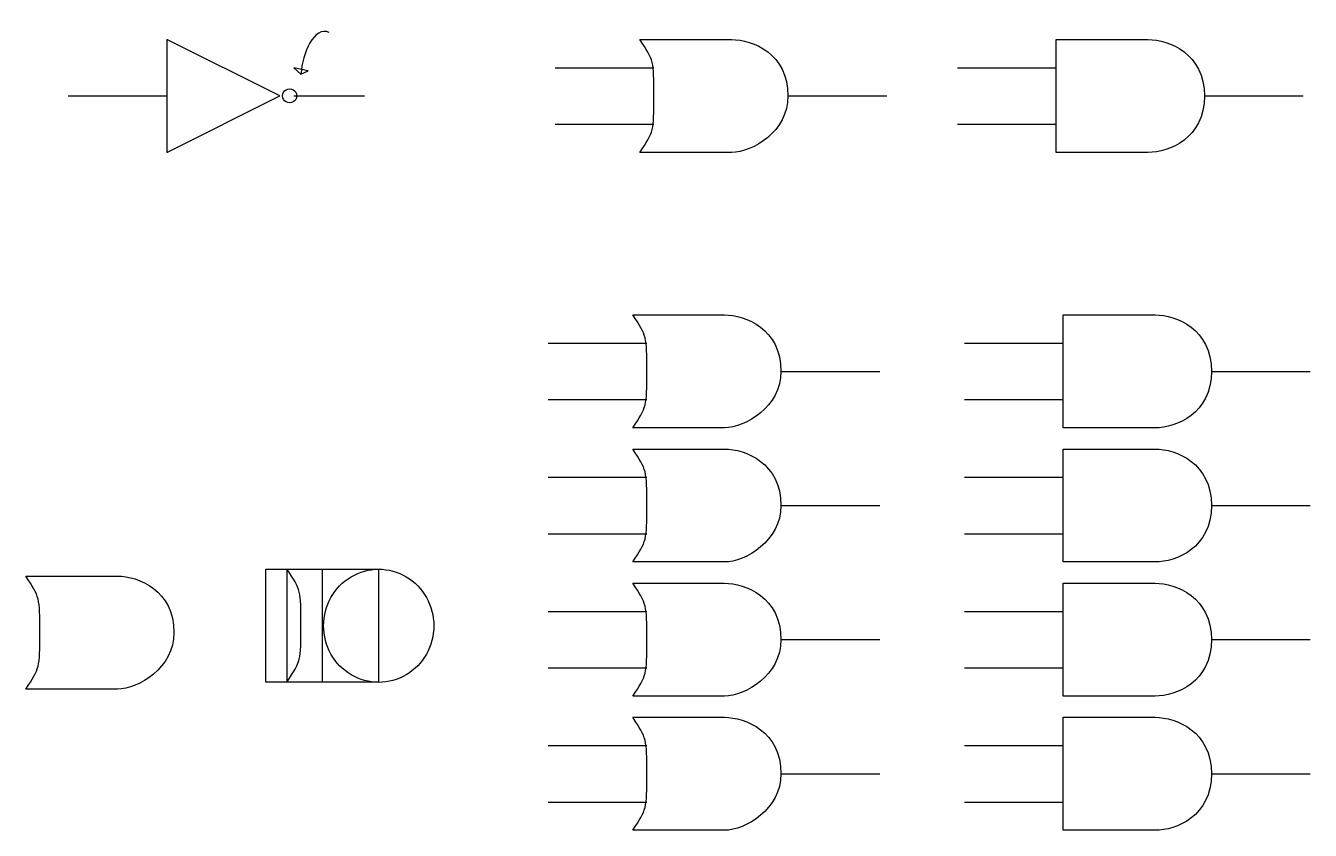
# Model space of a CAD drawing. Extents: x 1.4 to 52.4, y 6.7 to 38.6.
import ezdxf

# ---------------------------------------------------------------- set-up
doc = ezdxf.new("R2010")
doc.units = 0
doc.layers.add('Gates', color=7, linetype='CONTINUOUS')
doc.layers.add('Templates', color=7, linetype='CONTINUOUS')

msp = doc.modelspace()

# ---------------------------------------------------------------- linework, layer by layer
at = {"layer": 'Gates', "color": 7}
for points in [[(7.000433, 33.602082), (11.480711, 35.842221), (7.000433, 38.08236)], [(25.761593, 38.08236)], [(25.481576, 27.161684)], [(25.481576, 21.841355)], [(1.400087, 16.801039)], [(25.481576, 16.521026)], [(25.481576, 11.200695)]]:
    msp.add_lwpolyline(points, close=True, dxfattribs=at)
for points in [[(25.761593, 38.08236), (29.401821, 38.08236)], [(42.282621, 38.082361), (45.922845, 38.082361)], [(45.922845, 33.602076), (42.282621, 33.602076), (42.282621, 38.082361)], [(22.401385, 36.96229), (26.321628, 36.96229)], [(38.362377, 36.962292), (42.282621, 36.962292)], [(3.080191, 35.842221), (7.000433, 35.842221)], [(12.040746, 35.842221), (14.840919, 35.842221)], [(31.641961, 35.842221), (35.562202, 35.842221)], [(48.162985, 35.842221), (52.083227, 35.842221)], [(22.401385, 34.722151), (26.321628, 34.722151)], [(38.362377, 34.722152), (42.282621, 34.722152)], [(29.401821, 33.602083), (25.761593, 33.602083)], [(25.481576, 27.161684), (29.121804, 27.161684)], [(42.562638, 27.161683), (46.202862, 27.161683)], [(46.202862, 22.681398), (42.562638, 22.681398), (42.562638, 27.161683)], [(22.121368, 26.041615), (26.041611, 26.041615)], [(38.642394, 26.041615), (42.562638, 26.041615)], [(31.361943, 24.921545), (35.282185, 24.921545)], [(48.443002, 24.921543), (52.363243, 24.921543)], [(22.121368, 23.801476), (26.041611, 23.801476)], [(38.642394, 23.801475), (42.562638, 23.801475)], [(29.121804, 22.681407), (25.481576, 22.681407)], [(25.481576, 21.841355), (29.121804, 21.841355)], [(42.562637, 21.841354), (46.202862, 21.841354)], [(46.202862, 17.36107), (42.562637, 17.36107), (42.562637, 21.841354)], [(22.121368, 20.721285), (26.041611, 20.721285)], [(38.642393, 20.721286), (42.562637, 20.721286)], [(31.361943, 19.601216), (35.282185, 19.601216)], [(48.443002, 19.601215), (52.363243, 19.601215)], [(22.121368, 18.481146), (26.041611, 18.481146)], [(38.642393, 18.481146), (42.562637, 18.481146)], [(29.121804, 17.361078), (25.481576, 17.361078)], [(1.400087, 16.801039), (5.040312, 16.801039)], [(25.481576, 16.521026), (29.121804, 16.521026)], [(42.562637, 16.521025), (46.202862, 16.521025)], [(46.202862, 12.04074), (42.562637, 12.04074), (42.562637, 16.521025)], [(22.121368, 15.400957), (26.041611, 15.400957)], [(38.642393, 15.400956), (42.562637, 15.400956)], [(31.361943, 14.280888), (35.282185, 14.280888)], [(48.443002, 14.280885), (52.363243, 14.280885)], [(22.121368, 13.160818), (26.041611, 13.160818)], [(38.642393, 13.160816), (42.562637, 13.160816)], [(5.040312, 12.320762), (1.400087, 12.320762)], [(29.121804, 12.040749), (25.481576, 12.040749)], [(25.481576, 11.200695), (29.121804, 11.200695)], [(42.562637, 11.200694), (46.202862, 11.200694)], [(46.202862, 6.720409), (42.562637, 6.720409), (42.562637, 11.200694)], [(22.121368, 10.080625), (26.041611, 10.080625)], [(38.642393, 10.080626), (42.562637, 10.080626)], [(31.361943, 8.960556), (35.282185, 8.960556)], [(48.443002, 8.960554), (52.363243, 8.960554)], [(22.121368, 7.840486), (26.041611, 7.840486)], [(38.642393, 7.840486), (42.562637, 7.840486)], [(29.121804, 6.720418), (25.481576, 6.720418)]]:
    msp.add_lwpolyline(points, dxfattribs=at)
at = {"layer": 'Gates', "color": 1}
msp.add_lwpolyline([(12.320763, 36.710636), (12.320763, 36.710636), (12.600781, 36.843555), (12.040746, 36.962291), (12.320763, 36.710636)], close=True, dxfattribs=at)
at = {"layer": 'Gates', "color": 5}
msp.add_lwpolyline([(12.148172, 35.848392)], close=True, dxfattribs=at)
at = {"layer": 'Gates', "color": 1}
msp.add_open_spline([(13.440833, 38.362377), (12.849475, 38.62978), (12.372605, 37.543971), (12.320763, 36.710636)], degree=3, dxfattribs=at)
at = {"layer": 'Gates', "color": 7}
for points in [[(26.321628, 35.842221), (26.321628, 37.242308), (26.321628, 37.242308), (25.761593, 38.08236)], [(29.401821, 38.08236), (30.241873, 38.08236), (31.641961, 37.522325), (31.641958, 35.842221)], [(45.922845, 38.082361), (46.762898, 38.082361), (48.162985, 37.522325), (48.162983, 35.842221)], [(25.761593, 33.602083), (26.321628, 34.442134), (26.321628, 34.442134), (26.321628, 35.842221)], [(31.641958, 35.842221), (31.641961, 34.442134), (30.241873, 33.602082), (29.401821, 33.602083)], [(48.162983, 35.842221), (48.162985, 34.162109), (46.762898, 33.602076), (45.922845, 33.602076)], [(26.041611, 24.921545), (26.041611, 26.321632), (26.041611, 26.321632), (25.481576, 27.161684)], [(29.121804, 27.161684), (29.961856, 27.161684), (31.361943, 26.60165), (31.361941, 24.921545)], [(46.202862, 27.161683), (47.042914, 27.161683), (48.443002, 26.601648), (48.442999, 24.921543)], [(25.481576, 22.681407), (26.041611, 23.521459), (26.041611, 23.521459), (26.041611, 24.921545)], [(31.361941, 24.921545), (31.361943, 23.521459), (29.961856, 22.681407), (29.121804, 22.681407)], [(48.442999, 24.921543), (48.443002, 23.241431), (47.042914, 22.681398), (46.202862, 22.681398)], [(26.041611, 19.601216), (26.041611, 21.001303), (26.041611, 21.001303), (25.481576, 21.841355)], [(29.121804, 21.841355), (29.961856, 21.841355), (31.361943, 21.28132), (31.361941, 19.601216)], [(46.202862, 21.841354), (47.042914, 21.841354), (48.443002, 21.281319), (48.442999, 19.601215)], [(25.481576, 17.361078), (26.041611, 18.201129), (26.041611, 18.201129), (26.041611, 19.601216)], [(31.361941, 19.601216), (31.361943, 18.201129), (29.961856, 17.361077), (29.121804, 17.361078)], [(48.442999, 19.601215), (48.443002, 17.921103), (47.042914, 17.36107), (46.202862, 17.36107)], [(1.960122, 14.560899), (1.960122, 15.960987), (1.960122, 15.960987), (1.400087, 16.801039)], [(5.040312, 16.801039), (5.880365, 16.801039), (7.280451, 16.241003), (7.280451, 14.560899)], [(26.041611, 14.280888), (26.041611, 15.680974), (26.041611, 15.680974), (25.481576, 16.521026)], [(29.121804, 16.521026), (29.961856, 16.521026), (31.361943, 15.960992), (31.361941, 14.280888)], [(46.202862, 16.521025), (47.042914, 16.521025), (48.443002, 15.960989), (48.442999, 14.280885)], [(1.400087, 12.320762), (1.960122, 13.160814), (1.960122, 13.160814), (1.960122, 14.560899)], [(7.280451, 14.560899), (7.280451, 13.160814), (5.880365, 12.320762), (5.040312, 12.320762)], [(25.481576, 12.040749), (26.041611, 12.880801), (26.041611, 12.880801), (26.041611, 14.280888)], [(31.361941, 14.280888), (31.361943, 12.880801), (29.961856, 12.040749), (29.121804, 12.040749)], [(48.442999, 14.280885), (48.443002, 12.600773), (47.042914, 12.04074), (46.202862, 12.04074)], [(26.041611, 8.960556), (26.041611, 10.360643), (26.041611, 10.360643), (25.481576, 11.200695)], [(29.121804, 11.200695), (29.961856, 11.200695), (31.361943, 10.64066), (31.361941, 8.960556)], [(46.202862, 11.200694), (47.042914, 11.200694), (48.443002, 10.640658), (48.442999, 8.960554)], [(25.481576, 6.720418), (26.041611, 7.560469), (26.041611, 7.560469), (26.041611, 8.960556)], [(31.361941, 8.960556), (31.361943, 7.560469), (29.961856, 6.720417), (29.121804, 6.720418)], [(48.442999, 8.960554), (48.443002, 7.280442), (47.042914, 6.720409), (46.202862, 6.720409)]]:
    msp.add_open_spline(points, degree=3, dxfattribs=at)
at = {"layer": 'Gates', "color": 5}
for points in [[(11.588137, 35.848392), (11.588137, 35.948433), (11.641508, 36.040874), (11.728146, 36.090894)], [(11.728146, 35.60589), (11.641508, 35.65591), (11.588137, 35.748352), (11.588137, 35.848392)], [(11.728146, 36.090894), (11.814784, 36.140915), (11.921526, 36.140915), (12.008163, 36.090894)], [(12.008163, 36.090894), (12.094801, 36.040874), (12.148172, 35.948433), (12.148172, 35.848392)], [(12.148172, 35.848392), (12.148172, 35.748352), (12.094801, 35.65591), (12.008163, 35.60589)], [(12.008163, 35.60589), (11.921526, 35.55587), (11.814784, 35.55587), (11.728146, 35.60589)]]:
    msp.add_open_spline(points, degree=3, dxfattribs=at)
at = {"layer": 'Templates', "color": 2}
for points in [[(10.920677, 17.081054), (15.400954, 17.081054), (15.400954, 12.600778), (10.920677, 12.600778)], [(11.760728, 17.081056)], [(17.590476, 14.830921)]]:
    msp.add_lwpolyline(points, close=True, dxfattribs=at)
for points in [[(11.760728, 17.081056), (11.760728, 12.600779), (11.760728, 12.600779)], [(13.160815, 17.081056), (13.160815, 12.600779), (13.160815, 12.600779), (13.160815, 12.600779)]]:
    msp.add_lwpolyline(points, dxfattribs=at)
for points in [[(12.320763, 14.840917), (12.320763, 16.241004), (12.320763, 16.241004), (11.760728, 17.081056)], [(14.311817, 16.774738), (14.988097, 17.175684), (15.821309, 17.175684), (16.49759, 16.774738)], [(13.21893, 14.830921), (13.21893, 15.632813), (13.635536, 16.373792), (14.311817, 16.774738)], [(16.49759, 16.774738), (17.17387, 16.373792), (17.590476, 15.632813), (17.590476, 14.830921)], [(11.760728, 12.600779), (12.320763, 13.440831), (12.320763, 13.440831), (12.320763, 14.840917)], [(14.311817, 12.887103), (13.635536, 13.288049), (13.21893, 14.029028), (13.21893, 14.830921)], [(17.590476, 14.830921), (17.590476, 14.029028), (17.17387, 13.288049), (16.49759, 12.887103)], [(16.49759, 12.887103), (15.821309, 12.486157), (14.988097, 12.486157), (14.311817, 12.887103)]]:
    msp.add_open_spline(points, degree=3, dxfattribs=at)

doc.saveas('drawing.dxf')
